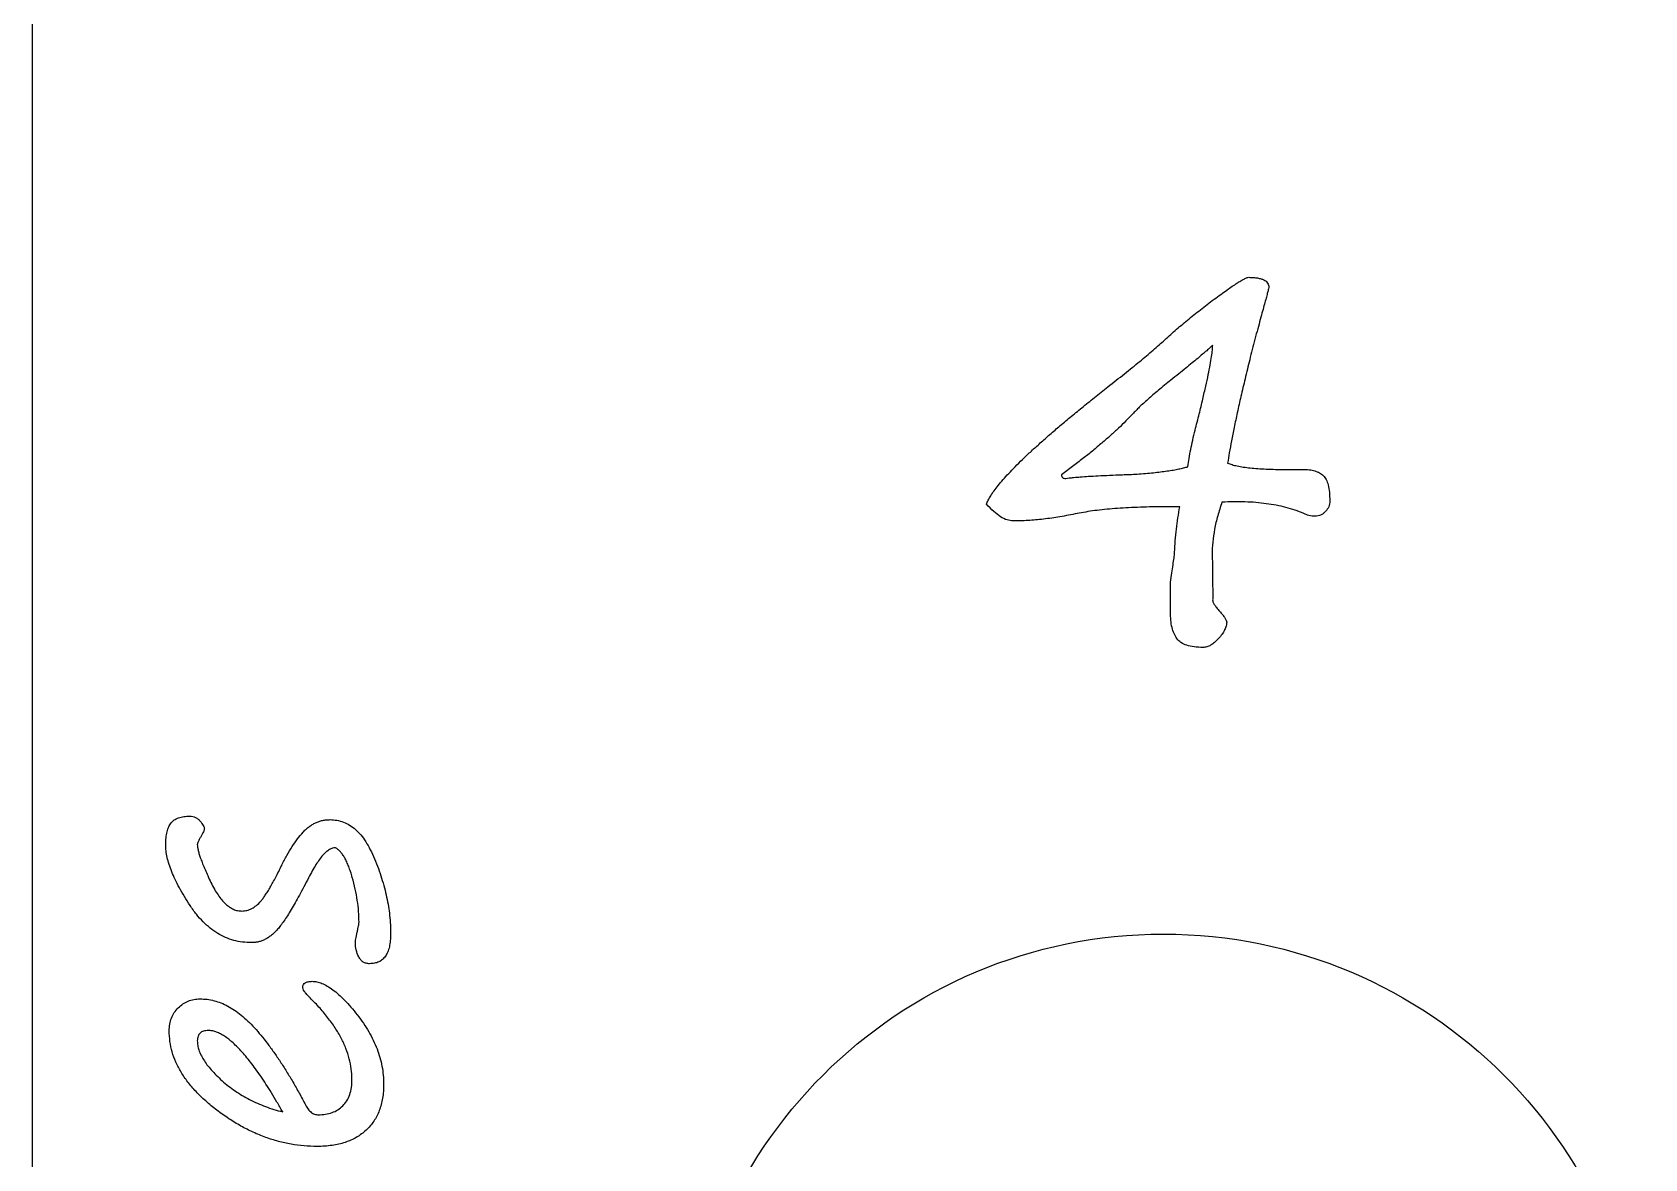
# Model space of a CAD drawing. Extents: x 87 to 117, y 47 to 176.
# Drawn here: x 86.72 to 95.43, y 129.4 to 135.49 of the extents above; entities that cross this region are included whole.
import ezdxf

# ---------------------------------------------------------------- set-up
doc = ezdxf.new("R2010")
doc.units = 0
doc.layers.get('0').update_dxf_attribs({"linetype": 'CONTINUOUS'})

msp = doc.modelspace()

# ---------------------------------------------------------------- linework, layer by layer
at = {"color": 7, "linetype": 'CONTINUOUS'}
for p, q in [((86.7185, 172.6254), (86.7185, 50.6254)), ((93.4891, 133.1261), (93.5809, 133.1261)), ((93.0916, 132.6657), (93.0932, 132.6056)), ((93.0932, 132.6056), (93.0932, 132.5514)), ((92.8665, 132.356), (92.8665, 132.5177)), ((93.0932, 132.5514), (93.0944, 132.4912))]:
    msp.add_line(p, q, dxfattribs=at)
msp.add_circle((92.8285, 128.0154), 2.6, dxfattribs=at)
for points, knots in [([(92.8364, 133.8267), (92.8574, 133.8457), (92.9001, 133.8843), (92.9673, 133.9406), (93.0379, 133.9968), (93.0982, 134.0429), (93.146, 134.0772), (93.1777, 134.1004), (93.2061, 134.1193), (93.2301, 134.1353), (93.2505, 134.1476), (93.267, 134.1563), (93.2793, 134.1627), (93.2868, 134.1637), (93.2898, 134.1641)], [0, 0, 0, 0, 0.149615, 0.304497, 0.463253, 0.626961, 0.705338, 0.774797, 0.83455, 0.885408, 0.927616, 0.960057, 0.98441, 1, 1, 1, 1]), ([(93.2898, 134.1641), (93.2982, 134.164), (93.3141, 134.1638), (93.3362, 134.1611), (93.3551, 134.1568), (93.3707, 134.1512), (93.3829, 134.1433), (93.3918, 134.1338), (93.3975, 134.122), (93.3979, 134.1135), (93.3982, 134.1091)], [0, 0, 0, 0, 0.187301, 0.352385, 0.493583, 0.615811, 0.717225, 0.812462, 0.902763, 1, 1, 1, 1]), ([(93.3982, 134.1091), (93.3971, 134.1048), (93.3946, 134.094), (93.3891, 134.0749), (93.3828, 134.0493), (93.3737, 134.0175), (93.3637, 133.9793), (93.3512, 133.935), (93.3375, 133.8843), (93.3275, 133.8484), (93.3222, 133.8295)], [0, 0, 0, 0, 0.046348, 0.114226, 0.205932, 0.319182, 0.456256, 0.614878, 0.796005, 1, 1, 1, 1]), ([(92.5283, 133.5719), (92.5585, 133.5957), (92.6163, 133.6411), (92.698, 133.7073), (92.7707, 133.7682), (92.8154, 133.808), (92.8364, 133.8267)], [0, 0, 0, 0, 0.288738, 0.551059, 0.789043, 1, 1, 1, 1]), ([(93.0948, 133.7982), (93.09, 133.7936), (93.0795, 133.7832), (93.0611, 133.7665), (93.0386, 133.7474), (93.0125, 133.7251), (92.9822, 133.7003), (92.9485, 133.672), (92.9099, 133.6419), (92.8832, 133.6204), (92.8693, 133.6091)], [0, 0, 0, 0, 0.06747, 0.151172, 0.252178, 0.36849, 0.501142, 0.651, 0.817421, 1, 1, 1, 1]), ([(92.9998, 133.3382), (93.0072, 133.3676), (93.0213, 133.4234), (93.0409, 133.5028), (93.0569, 133.5736), (93.0707, 133.6355), (93.0809, 133.6887), (93.0886, 133.7329), (93.0934, 133.7684), (93.0943, 133.7892), (93.0948, 133.7982)], [0, 0, 0, 0, 0.193378, 0.367381, 0.521829, 0.656113, 0.771742, 0.867286, 0.942709, 1, 1, 1, 1]), ([(93.3222, 133.8295), (93.3129, 133.7926), (93.295, 133.7214), (93.2702, 133.6184), (93.2473, 133.5232), (93.2282, 133.4354), (93.2112, 133.3555), (93.1962, 133.2835), (93.1848, 133.219), (93.1784, 133.1786), (93.1754, 133.1598)], [0, 0, 0, 0, 0.166467, 0.320768, 0.463606, 0.594731, 0.71385, 0.820971, 0.916461, 1, 1, 1, 1]), ([(91.8728, 132.9382), (91.8758, 132.9456), (91.8823, 132.9615), (91.8968, 132.9856), (91.9148, 133.0123), (91.9373, 133.0412), (91.9634, 133.0725), (91.994, 133.1061), (92.029, 133.1419), (92.0675, 133.1808), (92.1108, 133.2215), (92.1583, 133.2645), (92.2097, 133.31), (92.2652, 133.3579), (92.3249, 133.4082), (92.389, 133.4606), (92.4571, 133.5158), (92.5041, 133.5529), (92.5283, 133.5719)], [0, 0, 0, 0, 0.025871, 0.056192, 0.091587, 0.131253, 0.175635, 0.225081, 0.279658, 0.33941, 0.404065, 0.473958, 0.548787, 0.628565, 0.71363, 0.803996, 0.899339, 1, 1, 1, 1]), ([(92.8693, 133.6091), (92.8575, 133.5997), (92.8348, 133.5814), (92.8024, 133.5545), (92.7727, 133.5291), (92.7453, 133.5055), (92.721, 133.4833), (92.6989, 133.4632), (92.6801, 133.4441), (92.6683, 133.432), (92.6628, 133.4264)], [0, 0, 0, 0, 0.164106, 0.316815, 0.458153, 0.589233, 0.708999, 0.816522, 0.913833, 1, 1, 1, 1]), ([(92.6628, 133.4264), (92.6506, 133.4136), (92.6255, 133.3875), (92.5855, 133.3484), (92.5425, 133.3083), (92.4954, 133.2683), (92.4463, 133.226), (92.3931, 133.1838), (92.3365, 133.1409), (92.2977, 133.112), (92.2779, 133.0973)], [0, 0, 0, 0, 0.104256, 0.214571, 0.33048, 0.452141, 0.579979, 0.713733, 0.853982, 1, 1, 1, 1]), ([(92.961, 133.1408), (92.963, 133.1558), (92.9671, 133.1871), (92.9761, 133.235), (92.9866, 133.2859), (92.9953, 133.3204), (92.9998, 133.3382)], [0, 0, 0, 0, 0.226219, 0.469829, 0.726899, 1, 1, 1, 1]), ([(92.2779, 133.0973), (92.2782, 133.0943), (92.2787, 133.0887), (92.2836, 133.0815), (92.2918, 133.0774), (92.2982, 133.0772), (92.3016, 133.0771)], [0, 0, 0, 0, 0.250062, 0.467199, 0.70731, 1, 1, 1, 1]), ([(92.3016, 133.0771), (92.3073, 133.078), (92.3216, 133.0805), (92.3476, 133.0835), (92.3826, 133.0859), (92.4263, 133.0894), (92.479, 133.0917), (92.5403, 133.0953), (92.6104, 133.0977), (92.6602, 133.0997), (92.6865, 133.1008)], [0, 0, 0, 0, 0.044669, 0.112836, 0.203349, 0.317455, 0.454011, 0.613148, 0.794772, 1, 1, 1, 1]), ([(92.6865, 133.1008), (92.7017, 133.102), (92.731, 133.1042), (92.7732, 133.1079), (92.8122, 133.113), (92.8481, 133.1175), (92.881, 133.1227), (92.9105, 133.1281), (92.9369, 133.134), (92.9533, 133.1386), (92.961, 133.1408)], [0, 0, 0, 0, 0.164211, 0.317197, 0.457749, 0.588415, 0.708012, 0.816624, 0.912976, 1, 1, 1, 1]), ([(93.1754, 133.1598), (93.1833, 133.157), (93.2003, 133.151), (93.2287, 133.1446), (93.2613, 133.1387), (93.2984, 133.134), (93.3398, 133.1306), (93.3857, 133.1278), (93.436, 133.1263), (93.4709, 133.1262), (93.4891, 133.1261)], [0, 0, 0, 0, 0.078955, 0.170096, 0.275391, 0.392454, 0.524016, 0.669093, 0.827717, 1, 1, 1, 1]), ([(93.5809, 133.1261), (93.5928, 133.1259), (93.615, 133.1254), (93.6457, 133.1189), (93.6715, 133.1088), (93.6935, 133.0941), (93.7096, 133.0712), (93.7204, 133.0402), (93.7259, 133.0004), (93.7268, 132.971), (93.7273, 132.9548)], [0, 0, 0, 0, 0.134819, 0.250984, 0.354305, 0.447675, 0.546095, 0.665834, 0.817306, 1, 1, 1, 1]), ([(92.0168, 132.8477), (92.0057, 132.8489), (91.9815, 132.8515), (91.9459, 132.8705), (91.9089, 132.8998), (91.8856, 132.9247), (91.8728, 132.9382)], [0, 0, 0, 0, 0.190718, 0.414677, 0.681166, 1, 1, 1, 1]), ([(92.8226, 132.9236), (92.7995, 132.9236), (92.7545, 132.9236), (92.6888, 132.9213), (92.6262, 132.9188), (92.567, 132.9149), (92.5112, 132.9096), (92.4588, 132.904), (92.4098, 132.8963), (92.3782, 132.8904), (92.3629, 132.8876)], [0, 0, 0, 0, 0.1499151, 0.2921825, 0.4276649, 0.5564467, 0.6777458, 0.7915505, 0.8990141, 1, 1, 1, 1]), ([(92.9171, 132.9244), (92.9112, 132.9242), (92.898, 132.9238), (92.8763, 132.9242), (92.8507, 132.9234), (92.8324, 132.9235), (92.8226, 132.9236)], [0, 0, 0, 0, 0.188316, 0.418424, 0.690401, 1, 1, 1, 1]), ([(92.8891, 132.6783), (92.8914, 132.7202), (92.896, 132.8028), (92.9102, 132.8843), (92.9171, 132.9244)], [0, 0, 0, 0, 0.507428, 1, 1, 1, 1]), ([(93.145, 132.9489), (93.1368, 132.9242), (93.1208, 132.8762), (93.1045, 132.8039), (93.0933, 132.7341), (93.0922, 132.6881), (93.0916, 132.6657)], [0, 0, 0, 0, 0.2692098, 0.5244054, 0.7674778, 1, 1, 1, 1]), ([(93.5864, 132.8884), (93.5708, 132.8944), (93.5392, 132.9066), (93.4896, 132.921), (93.4379, 132.9331), (93.3838, 132.9414), (93.3274, 132.9481), (93.2686, 132.9508), (93.2075, 132.952), (93.1661, 132.95), (93.145, 132.9489)], [0, 0, 0, 0, 0.11172, 0.22651, 0.343991, 0.466173, 0.592003, 0.723395, 0.859012, 1, 1, 1, 1]), ([(93.7273, 132.9548), (93.7269, 132.9497), (93.7263, 132.9394), (93.7218, 132.9244), (93.7141, 132.9103), (93.7034, 132.8978), (93.6917, 132.8866), (93.678, 132.8789), (93.6638, 132.8739), (93.6539, 132.8733), (93.6489, 132.873)], [0, 0, 0, 0, 0.124347, 0.246779, 0.373093, 0.50833, 0.640825, 0.761602, 0.881961, 1, 1, 1, 1]), ([(92.3629, 132.8876), (92.3317, 132.8815), (92.2713, 132.8698), (92.1823, 132.8571), (92.0981, 132.8491), (92.0433, 132.8481), (92.0168, 132.8477)], [0, 0, 0, 0, 0.273219, 0.52969, 0.772074, 1, 1, 1, 1]), ([(93.6489, 132.873), (93.6374, 132.8735), (93.6155, 132.8745), (93.5958, 132.8839), (93.5864, 132.8884)], [0, 0, 0, 0, 0.527279, 1, 1, 1, 1]), ([(92.8665, 132.5177), (92.8692, 132.5345), (92.8742, 132.5657), (92.8803, 132.6093), (92.8859, 132.646), (92.8881, 132.6683), (92.8891, 132.6783)], [0, 0, 0, 0, 0.313538, 0.584623, 0.813631, 1, 1, 1, 1]), ([(93.0944, 132.4912), (93.0947, 132.4833), (93.0954, 132.4688), (93.0949, 132.4492), (93.0957, 132.4337), (93.0937, 132.4213), (93.0961, 132.4089), (93.1044, 132.3954), (93.1159, 132.3779), (93.1265, 132.3661), (93.1323, 132.3595)], [0, 0, 0, 0, 0.165382, 0.303125, 0.410564, 0.487896, 0.563541, 0.669522, 0.816229, 1, 1, 1, 1]), ([(93.0425, 132.1641), (93.0263, 132.1647), (92.9965, 132.1657), (92.9559, 132.1739), (92.9236, 132.1888), (92.8997, 132.2111), (92.8851, 132.2401), (92.8737, 132.2734), (92.8679, 132.3129), (92.867, 132.341), (92.8665, 132.356)], [0, 0, 0, 0, 0.160217, 0.293309, 0.406087, 0.506309, 0.608699, 0.722559, 0.852912, 1, 1, 1, 1]), ([(93.1323, 132.3595), (93.138, 132.3531), (93.1481, 132.3418), (93.16, 132.3255), (93.1681, 132.3126), (93.1697, 132.3043), (93.1703, 132.301)], [0, 0, 0, 0, 0.3612671, 0.6456574, 0.8560798, 1, 1, 1, 1]), ([(93.1703, 132.301), (93.1697, 132.294), (93.1685, 132.2794), (93.1591, 132.2577), (93.1457, 132.2345), (93.1268, 132.2123), (93.1066, 132.1916), (93.0851, 132.1764), (93.064, 132.1662), (93.0495, 132.1648), (93.0425, 132.1641)], [0, 0, 0, 0, 0.103638, 0.218082, 0.350878, 0.503892, 0.653345, 0.783769, 0.89608, 1, 1, 1, 1]), ([(87.4393, 131.0976), (87.4395, 131.1102), (87.44, 131.1339), (87.4458, 131.1666), (87.4541, 131.1941), (87.4672, 131.2165), (87.4857, 131.2332), (87.5092, 131.245), (87.5379, 131.2515), (87.5587, 131.2523), (87.5698, 131.2527)], [0, 0, 0, 0, 0.1615812, 0.3010992, 0.4219221, 0.5265901, 0.6274439, 0.7351589, 0.8584117, 1, 1, 1, 1]), ([(87.5698, 131.2527), (87.5751, 131.2523), (87.5854, 131.2516), (87.6004, 131.2467), (87.6137, 131.2378), (87.6252, 131.2263), (87.6345, 131.2141), (87.6424, 131.2033), (87.6469, 131.1933), (87.6478, 131.187), (87.6482, 131.1842)], [0, 0, 0, 0, 0.141445, 0.275618, 0.417584, 0.565731, 0.711099, 0.829514, 0.924574, 1, 1, 1, 1]), ([(87.6482, 131.1842), (87.6478, 131.1819), (87.6471, 131.1762), (87.643, 131.1667), (87.6367, 131.1546), (87.6315, 131.1458), (87.6286, 131.1409)], [0, 0, 0, 0, 0.144653, 0.356416, 0.641848, 1, 1, 1, 1]), ([(88.0659, 130.9869), (88.0749, 131.0048), (88.0922, 131.0393), (88.1205, 131.0873), (88.1504, 131.1292), (88.1758, 131.1605), (88.1971, 131.1822), (88.2138, 131.1958), (88.2308, 131.2076), (88.2487, 131.2172), (88.2674, 131.2245), (88.2866, 131.2301), (88.3066, 131.2329), (88.3201, 131.2334), (88.327, 131.2337)], [0, 0, 0, 0, 0.158494, 0.305131, 0.440357, 0.565358, 0.623993, 0.680685, 0.734713, 0.787908, 0.84093, 0.892939, 0.945932, 1, 1, 1, 1]), ([(88.327, 131.2337), (88.3395, 131.2332), (88.3643, 131.232), (88.4001, 131.2212), (88.434, 131.2048), (88.4655, 131.1811), (88.4946, 131.1507), (88.5213, 131.1136), (88.5462, 131.0704), (88.5682, 131.0215), (88.5883, 130.97), (88.6057, 130.9179), (88.621, 130.8665), (88.6331, 130.8156), (88.6427, 130.7654), (88.6496, 130.7157), (88.6534, 130.6665), (88.6541, 130.6339), (88.6545, 130.6178)], [0, 0, 0, 0, 0.049553, 0.098041, 0.146926, 0.198173, 0.253309, 0.313021, 0.378674, 0.450723, 0.525152, 0.597506, 0.668545, 0.737439, 0.804827, 0.870873, 0.936109, 1, 1, 1, 1]), ([(87.9033, 130.5692), (87.8869, 130.5698), (87.8546, 130.5711), (87.8073, 130.5805), (87.7621, 130.5963), (87.7192, 130.6187), (87.6783, 130.647), (87.6401, 130.6823), (87.6035, 130.7232), (87.5706, 130.7696), (87.5405, 130.8176), (87.5138, 130.8645), (87.4907, 130.9089), (87.4724, 130.9512), (87.4574, 130.9909), (87.4474, 131.0285), (87.4406, 131.0637), (87.4397, 131.0865), (87.4393, 131.0976)], [0, 0, 0, 0, 0.064278, 0.126864, 0.189069, 0.251655, 0.316458, 0.384152, 0.455459, 0.531734, 0.607547, 0.678227, 0.743765, 0.803993, 0.859452, 0.910181, 0.956768, 1, 1, 1, 1]), ([(87.6286, 131.1409), (87.6258, 131.1361), (87.6209, 131.1274), (87.6154, 131.1155), (87.6113, 131.1064), (87.6105, 131.1009), (87.6102, 131.0987)], [0, 0, 0, 0, 0.359018, 0.643191, 0.856508, 1, 1, 1, 1]), ([(87.6102, 131.0987), (87.6105, 131.094), (87.6111, 131.0833), (87.6151, 131.0658), (87.6206, 131.045), (87.6289, 131.0211), (87.6393, 130.9939), (87.6521, 130.9635), (87.667, 130.9298), (87.6835, 130.894), (87.7012, 130.8587), (87.721, 130.8275), (87.7408, 130.8007), (87.7613, 130.7787), (87.7827, 130.7616), (87.8047, 130.7489), (87.8276, 130.7415), (87.8431, 130.7405), (87.8508, 130.7401)], [0, 0, 0, 0, 0.031224, 0.070254, 0.117274, 0.172008, 0.235818, 0.308173, 0.388276, 0.477606, 0.566616, 0.647012, 0.719228, 0.784344, 0.843875, 0.89815, 0.949816, 1, 1, 1, 1]), ([(88.3566, 131.0818), (88.3511, 131.0812), (88.3395, 131.08), (88.3223, 131.0717), (88.305, 131.0587), (88.287, 131.0407), (88.2688, 131.0177), (88.2499, 130.9896), (88.2303, 130.9566), (88.2178, 130.9326), (88.2112, 130.9198)], [0, 0, 0, 0, 0.073247, 0.153848, 0.249799, 0.360394, 0.490322, 0.639781, 0.809506, 1, 1, 1, 1]), ([(88.4836, 130.6801), (88.4831, 130.6992), (88.4821, 130.7383), (88.4749, 130.7979), (88.4637, 130.8596), (88.4502, 130.9113), (88.4386, 130.952), (88.4283, 130.9796), (88.4181, 131.0044), (88.4072, 131.0261), (88.3956, 131.0447), (88.3835, 131.0602), (88.3707, 131.0728), (88.3612, 131.0789), (88.3566, 131.0818)], [0, 0, 0, 0, 0.132339, 0.270944, 0.41513, 0.566339, 0.640688, 0.708527, 0.77024, 0.82631, 0.876491, 0.921858, 0.962563, 1, 1, 1, 1]), ([(87.8508, 130.7401), (87.8601, 130.7407), (87.8787, 130.7419), (87.9057, 130.7528), (87.9308, 130.7703), (87.9504, 130.7898), (87.9657, 130.8091), (87.978, 130.8267), (87.9912, 130.8467), (88.0051, 130.8694), (88.0192, 130.8951), (88.0344, 130.9232), (88.0501, 130.9541), (88.0605, 130.9757), (88.0659, 130.9869)], [0, 0, 0, 0, 0.0809079, 0.1624133, 0.2501165, 0.3472529, 0.402573, 0.4651427, 0.534394, 0.6123321, 0.6974219, 0.7905769, 0.8914231, 1, 1, 1, 1]), ([(88.2112, 130.9198), (88.2028, 130.9034), (88.1865, 130.8717), (88.1622, 130.8265), (88.1394, 130.7854), (88.1176, 130.7486), (88.0977, 130.7156), (88.0787, 130.687), (88.0609, 130.6627), (88.0445, 130.642), (88.0281, 130.6248), (88.0118, 130.6097), (87.9949, 130.5972), (87.9775, 130.587), (87.9596, 130.5789), (87.9412, 130.5733), (87.9223, 130.5699), (87.9096, 130.5694), (87.9033, 130.5692)], [0, 0, 0, 0, 0.113534, 0.218951, 0.314919, 0.402303, 0.481354, 0.551421, 0.613125, 0.666237, 0.71392, 0.759059, 0.802056, 0.842884, 0.882841, 0.922221, 0.961058, 1, 1, 1, 1]), ([(88.4735, 130.6252), (88.475, 130.6316), (88.4777, 130.643), (88.4812, 130.6585), (88.483, 130.6705), (88.4834, 130.6774), (88.4836, 130.6801)], [0, 0, 0, 0, 0.348921, 0.631048, 0.850996, 1, 1, 1, 1]), ([(88.4637, 130.5671), (88.4639, 130.5703), (88.4642, 130.5777), (88.4662, 130.5906), (88.4696, 130.6068), (88.4721, 130.6187), (88.4735, 130.6252)], [0, 0, 0, 0, 0.161088, 0.379222, 0.661025, 1, 1, 1, 1]), ([(88.5406, 130.4552), (88.5344, 130.4557), (88.5224, 130.4565), (88.5058, 130.4638), (88.4919, 130.4759), (88.4785, 130.498), (88.4668, 130.5286), (88.4647, 130.5545), (88.4637, 130.5671)], [0, 0, 0, 0, 0.123286, 0.237227, 0.354665, 0.484302, 0.749515, 1, 1, 1, 1]), ([(88.6545, 130.6178), (88.6542, 130.6051), (88.6536, 130.5812), (88.6484, 130.5479), (88.6397, 130.5194), (88.6272, 130.4959), (88.6108, 130.4774), (88.5906, 130.4642), (88.5666, 130.4567), (88.5495, 130.4558), (88.5406, 130.4552)], [0, 0, 0, 0, 0.168648, 0.317945, 0.447808, 0.563245, 0.669484, 0.773157, 0.880958, 1, 1, 1, 1]), ([(88.1798, 130.3283), (88.1804, 130.3331), (88.1815, 130.3427), (88.1929, 130.354), (88.2099, 130.3594), (88.2229, 130.36), (88.2302, 130.3603)], [0, 0, 0, 0, 0.213642, 0.420293, 0.671016, 1, 1, 1, 1]), ([(88.2121, 130.2781), (88.2073, 130.2832), (88.1984, 130.2923), (88.1883, 130.3059), (88.1816, 130.3175), (88.1803, 130.3251), (88.1798, 130.3283)], [0, 0, 0, 0, 0.345958, 0.625597, 0.839863, 1, 1, 1, 1]), ([(88.2302, 130.3603), (88.2389, 130.3596), (88.2571, 130.3582), (88.2847, 130.3494), (88.3133, 130.3347), (88.3433, 130.3146), (88.3745, 130.2888), (88.4068, 130.2574), (88.4402, 130.2204), (88.4744, 130.1789), (88.5075, 130.1347), (88.5364, 130.0887), (88.5611, 130.0425), (88.5815, 129.9958), (88.5968, 129.9487), (88.6084, 129.9013), (88.615, 129.8534), (88.616, 129.8213), (88.6165, 129.8052)], [0, 0, 0, 0, 0.036082, 0.075706, 0.119929, 0.169868, 0.22579, 0.288149, 0.357272, 0.433662, 0.512032, 0.587022, 0.65983, 0.730325, 0.79886, 0.866217, 0.93317, 1, 1, 1, 1]), ([(87.4583, 130.0927), (87.4588, 130.1049), (87.4597, 130.1285), (87.4694, 130.162), (87.4846, 130.192), (87.5062, 130.2177), (87.5318, 130.2387), (87.5605, 130.2541), (87.5918, 130.2639), (87.6136, 130.2649), (87.6247, 130.2654)], [0, 0, 0, 0, 0.136797, 0.263482, 0.386931, 0.512114, 0.636593, 0.756117, 0.875353, 1, 1, 1, 1]), ([(87.6247, 130.2654), (87.6375, 130.2649), (87.6631, 130.2641), (87.7012, 130.2562), (87.7387, 130.244), (87.7758, 130.2269), (87.8124, 130.2047), (87.8486, 130.1775), (87.8843, 130.1455), (87.9195, 130.109), (87.9542, 130.0682), (87.9892, 130.0244), (88.0239, 129.9771), (88.0583, 129.9266), (88.0927, 129.8728), (88.1272, 129.8158), (88.1612, 129.7554), (88.1832, 129.7137), (88.1943, 129.6925)], [0, 0, 0, 0, 0.045436, 0.090939, 0.13752, 0.185496, 0.235959, 0.289464, 0.345984, 0.406149, 0.469712, 0.536253, 0.605651, 0.678001, 0.753577, 0.832436, 0.914761, 1, 1, 1, 1]), ([(88.4456, 129.8319), (88.445, 129.8503), (88.4436, 129.8873), (88.4319, 129.9428), (88.4134, 129.9985), (88.3876, 130.0544), (88.3547, 130.1106), (88.3138, 130.1665), (88.2665, 130.2234), (88.2306, 130.2595), (88.2121, 130.2781)], [0, 0, 0, 0, 0.106372, 0.214623, 0.327663, 0.446284, 0.571263, 0.704865, 0.847828, 1, 1, 1, 1]), ([(88.2575, 129.4679), (88.2339, 129.4684), (88.1867, 129.4695), (88.1166, 129.4791), (88.0473, 129.4946), (87.9788, 129.516), (87.9112, 129.5438), (87.8447, 129.5778), (87.7789, 129.6177), (87.7153, 129.6631), (87.6559, 129.7116), (87.6033, 129.7624), (87.5587, 129.8144), (87.5222, 129.8677), (87.4935, 129.9222), (87.4732, 129.9779), (87.4608, 130.035), (87.4591, 130.0735), (87.4583, 130.0927)], [0, 0, 0, 0, 0.064196, 0.127808, 0.191876, 0.256554, 0.322388, 0.389839, 0.459199, 0.530984, 0.601528, 0.667383, 0.729064, 0.787198, 0.842294, 0.895694, 0.947801, 1, 1, 1, 1]), ([(87.6698, 130.0945), (87.6652, 130.0943), (87.6563, 130.094), (87.644, 130.0915), (87.6337, 130.0868), (87.6247, 130.081), (87.6181, 130.0727), (87.6136, 130.0627), (87.6105, 130.0512), (87.6103, 130.0428), (87.6102, 130.0384)], [0, 0, 0, 0, 0.149039, 0.281878, 0.39948, 0.510963, 0.62118, 0.733021, 0.860434, 1, 1, 1, 1]), ([(88.0712, 129.6548), (88.061, 129.6725), (88.0411, 129.7071), (88.0111, 129.757), (87.9819, 129.8034), (87.9532, 129.8464), (87.9256, 129.886), (87.8984, 129.922), (87.8723, 129.9547), (87.8471, 129.9842), (87.8219, 130.0096), (87.7985, 130.0325), (87.7751, 130.0513), (87.7526, 130.0668), (87.731, 130.0791), (87.71, 130.088), (87.6897, 130.0933), (87.6763, 130.0941), (87.6698, 130.0945)], [0, 0, 0, 0, 0.100175, 0.195028, 0.284842, 0.368587, 0.447792, 0.521053, 0.589218, 0.652674, 0.710846, 0.764241, 0.812758, 0.857318, 0.897832, 0.934496, 0.968413, 1, 1, 1, 1]), ([(87.6102, 130.0384), (87.6106, 130.0303), (87.6115, 130.0135), (87.6181, 129.9884), (87.6287, 129.9625), (87.6438, 129.936), (87.6625, 129.9084), (87.686, 129.8808), (87.7131, 129.8518), (87.7441, 129.8226), (87.7782, 129.7942), (87.8144, 129.7673), (87.8527, 129.7432), (87.8926, 129.7206), (87.9346, 129.7009), (87.9784, 129.6831), (88.024, 129.6675), (88.0553, 129.6591), (88.0712, 129.6548)], [0, 0, 0, 0, 0.038639, 0.079291, 0.122884, 0.171222, 0.223573, 0.280922, 0.343368, 0.411786, 0.48278, 0.553959, 0.625726, 0.697823, 0.771116, 0.846096, 0.921965, 1, 1, 1, 1]), ([(88.6165, 129.8052), (88.6162, 129.7922), (88.6157, 129.7666), (88.6112, 129.7295), (88.6039, 129.6946), (88.5935, 129.6621), (88.58, 129.632), (88.564, 129.604), (88.5446, 129.5784), (88.5223, 129.5552), (88.4972, 129.5348), (88.47, 129.5167), (88.4402, 129.5018), (88.4082, 129.489), (88.3738, 129.4798), (88.3371, 129.473), (88.2981, 129.4688), (88.2713, 129.4682), (88.2575, 129.4679)], [0, 0, 0, 0, 0.069986, 0.136688, 0.200076, 0.26073, 0.319313, 0.37629, 0.433405, 0.490735, 0.548329, 0.60608, 0.665554, 0.726455, 0.790209, 0.856507, 0.926308, 1, 1, 1, 1]), ([(88.2638, 129.6388), (88.2769, 129.6393), (88.3021, 129.6402), (88.3378, 129.6498), (88.3697, 129.6648), (88.3968, 129.6868), (88.4194, 129.7143), (88.4346, 129.7488), (88.4444, 129.7885), (88.4452, 129.8169), (88.4456, 129.8319)], [0, 0, 0, 0, 0.130412, 0.250605, 0.365602, 0.479146, 0.595461, 0.71711, 0.850916, 1, 1, 1, 1]), ([(88.1943, 129.6925), (88.1987, 129.6844), (88.2069, 129.6694), (88.2238, 129.6521), (88.2428, 129.6405), (88.2568, 129.6394), (88.2638, 129.6388)], [0, 0, 0, 0, 0.29623, 0.552297, 0.776091, 1, 1, 1, 1])]:
    msp.add_open_spline(points, degree=3, knots=knots, dxfattribs=at)

doc.saveas('drawing.dxf')
